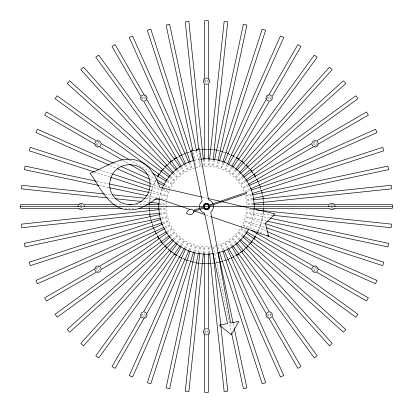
<?xml version="1.0" encoding="UTF-8"?>
<svg xmlns="http://www.w3.org/2000/svg" width="413" height="413" viewBox="0 0 413 413"><rect width="100%" height="100%" fill="white"/><g stroke="black" fill="none" stroke-linecap="round" stroke-linejoin="round"><path stroke-width="0.31" stroke-dasharray="2.06 1.55" d="M149.521 202.133L150.002 196.516L152.655 186.852L155.763 180.083M263.37 212.117L262.998 216.484L260.345 226.148L257.753 231.791M253.949 210.325L253.546 214.786A46.875 46.875 0 0 1 248.543 229.282M150.079 198.756L149.702 202.344L142.485 201.585M166.367 202.282L166.176 204.079L159.774 203.403M199.815 252.849L200.486 246.447L204.079 246.824L203.403 253.226M209.597 159.774L208.921 166.176L212.514 166.553L213.185 160.151M262.921 214.244L263.236 211.255M150.446 196.433L151.194 192.897M195.003 251.894L196.345 245.601L199.877 246.349L198.405 253.277M214.595 159.723L213.123 166.651L216.655 167.399L217.997 161.106M261.806 220.103L262.554 216.567M151.803 190.625L152.918 187.192M190.321 250.443L192.313 244.32L195.747 245.441L193.759 251.563M219.241 161.437L217.253 167.559L220.687 168.68L222.679 162.557M260.082 225.808L261.197 222.375M153.765 184.998L155.231 181.699M185.819 248.512L188.436 242.632L191.735 244.104L189.118 249.984M223.882 163.016L221.265 168.896L224.564 170.368L227.181 164.488M257.769 231.301L259.235 228.002M80.014 205.968L81.185 205.225L82.352 205.968M330.648 205.968L331.815 205.225L332.986 205.968M156.3 179.603L157.503 177.518M141.303 315.811L142.63 313.513M181.57 246.065L184.761 240.547L187.884 242.354L184.668 247.929M228.332 165.071L225.116 170.646L228.239 172.453L231.43 166.935M266.917 98.242L268.249 95.94M144.751 317.06L146.083 314.758M270.37 99.487L271.697 97.189M255.497 235.482L256.7 233.397M160.022 173.228L160.74 172.206M252.26 240.794L252.978 239.772M159.387 174.503L160.802 172.557M177.533 243.298L181.317 238.089L184.239 240.211L180.455 245.42M232.545 167.58L228.761 172.789L231.683 174.911L235.467 169.702M252.198 240.443L253.613 238.497M162.99 169.753L164.601 167.962M173.847 240.067L178.153 235.281L180.837 237.697L176.532 242.483M236.468 170.517L232.163 175.303L234.847 177.719L239.153 172.933M248.399 245.038L250.01 243.247M163.424 168.757L164.312 167.869M167.869 164.312L168.757 163.424M244.243 249.576L245.131 248.688M248.688 245.131L249.576 244.243M167.069 165.406L168.86 163.796M170.517 236.468L175.303 232.163L177.719 234.847L172.933 239.153M240.067 173.847L235.281 178.153L237.697 180.837L242.483 176.532M244.14 249.204L245.931 247.594M171.581 161.509L173.527 160.094M167.58 232.545L172.789 228.761L174.911 231.683L169.702 235.467M243.298 177.533L238.089 181.317L240.211 184.239L245.42 180.455M239.473 252.906L241.419 251.491M172.206 160.74L173.228 160.022M239.772 252.978L240.794 252.26M176.475 158.107L178.561 156.904M95.94 268.249L98.242 266.917M165.071 228.332L170.646 225.116L172.453 228.239L166.935 231.43M246.065 181.57L240.547 184.761L242.354 187.884L247.929 184.668M313.513 142.63L315.811 141.303M97.189 271.697L99.487 270.37M314.758 146.083L317.06 144.751M234.439 256.096L236.525 254.893M82.141 207.455L81.185 207.775L80.23 207.455M332.77 207.455L331.815 207.775L330.859 207.455M182.902 154.467L184.033 153.951M228.967 259.049L230.098 258.533M181.699 155.231L184.446 154.008M163.016 223.882L168.896 221.265L170.368 224.564L164.488 227.181M248.512 185.819L242.632 188.436L244.104 191.735L249.984 189.118M228.554 258.992L231.301 257.769M187.192 152.918L189.484 152.175M194.6 167.931L192.313 168.68L190.321 162.557M161.437 219.241L167.559 217.253L168.68 220.687L162.557 222.679M246.747 191.524L250.443 190.321M245.441 195.747L251.563 193.759M217.253 245.441L220.687 244.32L222.679 250.443M223.516 260.825L225.808 260.082M188.06 152.325L189.268 151.994M216.484 262.998L218.9 262.332M223.732 261.006L224.94 260.675M159.723 214.595L166.651 213.123L167.399 216.655L161.106 217.997M251.894 195.003L245.601 196.345L246.349 199.877L253.277 198.405M216.066 245.725L213.123 246.349L231.461 332.62M216.567 262.554L220.103 261.806M199.355 150.012L201.146 149.826M159.774 209.597L166.176 208.921L166.553 212.514L160.151 213.185M252.849 199.815L246.447 200.486L246.824 204.079L253.226 203.403M211.854 263.174L214.244 262.921M200.129 159.284L198.214 159.454A46.875 46.875 0 0 0 194.446 160.254M200.259 149.682L201.508 149.578M205.251 149.258L207.749 149.258M207.749 263.742L205.251 263.742M211.492 263.422L213.361 263.262M204.693 149.578L207.703 149.578M79.879 204.693L82.533 204.693M115.413 204.693L123.652 204.693M136.037 204.693L145.712 204.693M159.707 204.693L166.145 204.693L166.145 208.307L159.707 208.307M253.293 204.693L246.855 204.693L246.855 205.896M330.467 204.693L333.121 204.693M79.879 208.307L82.533 208.307M124.943 208.307L136.037 208.307M330.467 208.307L333.121 208.307M205.297 263.422L208.307 263.422M211.492 149.578L213.361 149.738M199.639 263.262L201.508 263.422M210.656 149.702L213.046 149.95M105.088 194.027L111.613 194.714M146.068 198.333L153.879 199.154M251.305 209.396L246.824 208.921L246.447 212.514L272.699 215.271M251.894 209.458L253.794 209.654M107.912 197.951L113.797 198.57M199.954 263.05L202.344 263.298M216.567 150.446L219.515 151.07M96.874 181.353L108.949 183.919M149.769 192.597L167.399 196.345L166.651 199.877L160.982 198.668M269.648 218.079L246.349 213.123L245.601 216.655L266.38 221.074M99.373 185.576L108.831 187.585M147.761 195.86L156.677 197.755M193.485 261.93L196.433 262.554M202.463 197.197L207.471 198.348M217.088 150.167L219.504 150.833M223.732 151.994L226.148 152.655M186.852 260.345L189.268 261.006M193.496 262.167L195.912 262.833M222.375 151.803L225.235 152.733M99.492 169.831L111.846 173.847M150.466 186.397L168.68 192.313L167.559 195.747L149.965 190.032M265.032 223.619L245.441 217.253L244.32 220.687L265.595 227.599M94.174 171.901L110.116 177.079M187.765 260.267L190.625 261.197M206.025 214.941L210.888 216.603M228.002 153.765L230.201 154.741M113.905 163.3L120.488 166.227M150.373 179.531L156.981 182.474M164.488 185.819L170.368 188.436L168.896 191.735L161.251 188.333M266.452 231.213L244.104 221.265L242.632 224.564L262.627 233.469M110.085 165.551L116.662 168.478M150.668 183.62L158.422 187.068M182.799 258.259L184.998 259.235M228.967 153.951L230.098 154.467M182.902 258.533L184.033 259.049M233.397 156.3L235.482 157.503M97.189 141.303L99.487 142.63M129.522 159.976L152.521 173.254M166.935 181.57L172.453 184.761L170.646 187.884L165.071 184.668M247.929 228.332L242.354 225.116L240.547 228.239L246.065 231.43M314.758 266.917L317.06 268.249M95.94 144.751L98.242 146.083M123.26 160.523L128.944 163.806M148.484 175.091L155.593 179.196M313.513 270.37L315.811 271.697M177.518 255.497L179.603 256.7M239.772 160.022L240.794 160.74M172.206 252.26L173.228 252.978M238.497 159.387L240.443 160.802M169.702 177.533L174.911 181.317L172.789 184.239L167.58 180.455M245.42 232.545L240.211 228.761L238.089 231.683L243.298 235.467M172.557 252.198L174.503 253.613M243.247 162.99L245.038 164.601M172.933 173.847L177.719 178.153L175.303 180.837L170.517 176.532M242.483 236.468L237.697 232.163L235.281 234.847L240.067 239.153M167.962 248.399L169.753 250.01M244.243 163.424L245.131 164.312M248.688 167.869L249.576 168.757M163.424 244.243L164.312 245.131M167.869 248.688L168.757 249.576M247.594 167.069L249.204 168.86M176.532 170.517L180.837 175.303L178.153 177.719L173.847 172.933M239.153 240.067L234.847 235.281L232.163 237.697L236.468 242.483M163.796 244.14L165.406 245.931M251.491 171.581L252.906 173.527M180.455 167.58L184.239 172.789L181.317 174.911L177.533 169.702M235.467 243.298L231.683 238.089L228.761 240.211L232.545 245.42M160.094 239.473L161.509 241.419M252.26 172.206L252.978 173.228M160.022 239.772L160.74 240.794M254.893 176.475L256.096 178.561M144.751 95.94L146.083 98.242M184.668 165.071L187.884 170.646L184.761 172.453L181.57 166.935M231.43 246.065L228.239 240.547L225.116 242.354L228.332 247.929M270.37 313.513L271.697 315.811M141.303 97.189L142.63 99.487M266.917 314.758L268.249 317.06M156.904 234.439L158.107 236.525M258.533 182.902L259.049 184.033M153.951 228.967L154.467 230.098M257.769 181.699L258.992 184.446M189.118 163.016L191.735 168.896L188.436 170.368L185.819 164.488M227.181 248.512L224.564 242.632L221.265 244.104L223.882 249.984M154.008 228.554L155.231 231.301M260.082 187.192L260.825 189.484M217.842 247.258L219.241 251.563M152.175 223.516L152.918 225.808M260.675 188.06L261.006 189.268M262.167 193.496L262.998 196.516M150.002 216.484L150.833 219.504M151.994 223.732L152.325 224.94M261.806 192.897L262.431 195.845M196.562 151.07L199.877 166.651L196.345 167.399L192.866 151.029M233.237 323.596L234.305 328.64M150.569 217.155L151.194 220.103M262.921 198.756L263.174 201.146M203.403 159.774L204.079 166.176L200.486 166.553L198.87 151.189M212.85 249.648L212.514 246.447L208.921 246.824L209.597 253.226M149.826 211.854L150.079 214.244M263.262 199.639L263.422 201.508M149.578 211.492L149.738 213.361M208.307 79.879L208.307 82.533M208.307 159.707L208.307 166.145L204.693 166.145L204.693 159.707M208.307 253.293L208.307 246.855L204.693 246.855L204.693 253.293M208.307 330.467L208.307 333.121M204.693 79.879L204.693 82.533M204.693 330.467L204.693 333.121M217.3 253.045A46.875 46.875 0 0 1 214.786 253.546M159.454 198.214A46.875 46.875 0 0 1 162.025 188.953M253.51 239.385A57.753 57.753 0 0 1 252.405 240.908M249.648 244.305A57.753 57.753 0 0 1 248.812 245.239M245.239 248.812A57.753 57.753 0 0 1 244.305 249.648M240.908 252.405A57.753 57.753 0 0 1 239.385 253.51M173.615 253.51A57.753 57.753 0 0 1 172.092 252.405M168.695 249.648A57.753 57.753 0 0 1 167.761 248.812M164.188 245.239A57.753 57.753 0 0 1 163.352 244.305M160.595 240.908A57.753 57.753 0 0 1 159.49 239.385M159.49 173.615A57.753 57.753 0 0 1 160.595 172.092M163.352 168.695A57.753 57.753 0 0 1 164.188 167.761M167.761 164.188A57.753 57.753 0 0 1 168.695 163.352M172.092 160.595A57.753 57.753 0 0 1 173.615 159.49M239.385 159.49A57.753 57.753 0 0 1 240.908 160.595M244.305 163.352A57.753 57.753 0 0 1 245.239 164.188M248.812 167.761A57.753 57.753 0 0 1 249.648 168.695M252.405 172.092A57.753 57.753 0 0 1 253.51 173.615M96.694 143.719L96.931 144.586L98.325 145.149L99.079 144.478L99.28 143.492L98.609 142.738L97.623 142.537L96.694 143.719M142.562 314.902L143.203 316.131L144.194 316.332L144.948 315.666L145.149 314.675L144.478 313.921L143.492 313.72L142.562 314.902M267.882 97.85L268.114 98.717L269.508 99.28L270.262 98.609L270.463 97.623L269.797 96.869L268.806 96.668L267.882 97.85M313.751 269.033L314.391 270.262L315.377 270.463L316.131 269.797L316.332 268.806L315.666 268.052L314.675 267.851L313.751 269.033M205.333 80.654L205.545 82.141L206.5 82.461L207.455 82.141L207.775 81.185L207.455 80.23L206.5 79.91L205.333 80.654M205.333 331.283L205.545 332.77L206.5 333.09L207.455 332.77L207.775 331.815L207.455 330.859L205.968 330.648L205.333 331.283M142.8 97.225L142.562 98.098L143.492 99.28L144.478 99.079L145.149 98.325L144.948 97.334L144.194 96.668L142.8 97.225M96.931 268.414L96.869 269.797L97.623 270.463L98.609 270.262L99.28 269.508L99.079 268.522L98.325 267.851L96.931 268.414M313.983 143.094L313.751 143.967L314.675 145.149L315.666 144.948L316.332 144.194L316.131 143.203L315.377 142.537L313.983 143.094M268.114 314.283L268.052 315.666L268.806 316.332L269.797 316.131L270.463 315.377L270.262 314.391L269.508 313.72L268.114 314.283"/><path stroke-width="0.62" d="M149.258 205.251L149.47 202.757M263.479 210.867L263.742 207.749M140.797 97.158C140.327 98.805 141.365 100.602 143.027 101.02M146.889 98.79C147.358 97.143 146.321 95.341 144.658 94.928M266.111 314.21C265.642 315.857 266.679 317.659 268.342 318.072M272.203 315.842C272.673 314.195 271.635 312.398 269.973 311.98M159.397 198.854L158.711 206.5L159.454 214.786A46.875 46.875 0 0 0 165.081 230.397A48.502 48.502 0 0 0 175.809 243.138A46.875 46.875 0 0 0 198.214 253.546L206.5 254.289L213.511 253.659M254.062 209.05L254.289 206.5L253.546 198.214A46.875 46.875 0 0 0 247.919 182.603A48.502 48.502 0 0 0 237.191 169.862A46.875 46.875 0 0 0 214.786 159.454L206.5 158.711L200.764 159.227M199.753 253.417L185.277 391.142L188.87 391.519L203.346 253.794M209.654 159.206L224.13 21.481L227.723 21.858L213.247 159.583M78 206.5L78.212 205.333M328.629 206.5L328.841 205.333M194.884 252.457L166.093 387.915L169.624 388.664L198.421 253.205M214.579 159.795L243.376 24.336L246.907 25.085L218.116 160.543M190.145 250.99L147.353 382.696L150.786 383.811L193.578 252.106M219.422 160.894L262.214 29.189L265.647 30.304L222.855 162.01M94.814 143.368L95.981 141.344M101.133 144.318L99.967 146.341M311.867 268.682L313.033 266.659M318.186 269.632L317.019 271.656M185.587 249.034L129.259 375.546L132.558 377.017L188.886 250.505M224.114 162.495L280.442 35.983L283.741 37.454L227.413 163.966M256.721 234.047L257.495 232.354M94.928 268.342C95.341 266.679 97.143 265.642 98.79 266.111M101.02 269.973C100.602 271.635 98.805 272.673 97.158 272.203M311.98 143.027C312.398 141.365 314.195 140.327 315.842 140.797M318.072 144.658C317.659 146.321 315.857 147.358 314.21 146.889M141.019 316.306L112.011 366.548L115.139 368.355L144.467 317.551M143.559 311.908L181.255 246.618M228.621 164.575L266.638 98.728M268.533 95.449L297.861 44.645L300.989 46.452L271.981 96.694M146.362 314.272L184.379 248.425M231.745 166.382L269.441 101.092M204.27 78.955C203.041 80.148 203.041 82.223 204.27 83.416M208.73 83.416C209.959 82.223 209.959 80.148 208.73 78.955M204.27 329.584C203.041 330.777 203.041 332.852 204.27 334.045M208.73 334.045C209.959 332.852 209.959 330.777 208.73 329.584M157.513 176.805L159.31 174.25M161.101 171.694L162.531 169.65A57.753 57.753 0 0 0 160.972 171.596M251.899 241.306L250.469 243.35A57.753 57.753 0 0 0 252.028 241.404M253.69 238.75L255.487 236.195M177.156 243.815L95.801 355.794L98.722 357.916L180.12 245.88M232.88 167.12L314.278 55.084L317.199 57.206L235.844 169.185M173.465 240.49L80.798 343.404L83.483 345.82L176.15 242.906M236.85 170.094L329.517 67.18L332.202 69.596L239.535 172.51M165.2 166.981L166.981 165.2M246.019 247.8L247.8 246.019M170.094 236.85L67.18 329.517L69.596 332.202L172.51 239.535M240.49 173.465L343.404 80.798L345.82 83.483L242.906 176.15M141.344 95.981L143.368 94.814M146.341 99.967L144.318 101.133M266.659 313.033L268.682 311.867M271.656 317.019L269.632 318.186M167.12 232.88L55.084 314.278L57.206 317.199L169.185 235.844M243.815 177.156L355.794 95.801L357.916 98.722L245.88 180.12M171.694 161.101L169.65 162.531A57.753 57.753 0 0 1 171.596 160.972M174.25 159.31L176.805 157.513M236.195 255.487L238.75 253.69M241.306 251.899L243.35 250.469A57.753 57.753 0 0 1 241.404 252.028M78.955 204.27C80.148 203.041 82.223 203.041 83.416 204.27M83.416 208.73C82.223 209.959 80.148 209.959 78.955 208.73M329.584 204.27C330.777 203.041 332.852 203.041 334.045 204.27M334.045 208.73C332.852 209.959 330.777 209.959 329.584 208.73M95.449 268.533L44.645 297.861L46.452 300.989L96.694 271.981M98.728 266.638L164.575 228.621M246.618 181.255L311.908 143.559M316.306 141.019L366.548 112.011L368.355 115.139L317.551 144.467M101.092 269.441L166.382 231.745M248.425 184.379L314.272 146.362M268.342 94.928C266.679 95.341 265.642 97.143 266.111 98.79M269.973 101.02C271.635 100.602 272.673 98.805 272.203 97.158M143.027 311.98C141.365 312.398 140.327 314.195 140.797 315.842M144.658 318.072C146.321 317.659 147.358 315.857 146.889 314.21M178.953 156.279L181.777 154.989M184.596 153.693L186.852 152.655M226.148 260.345L228.404 259.307M231.223 258.011L234.047 256.721M162.495 224.114L35.983 280.442L37.454 283.741L163.966 227.413M249.034 185.587L375.546 129.259L377.017 132.558L250.505 188.886M160.894 219.422L29.189 262.214L30.304 265.647L162.01 222.855M250.99 190.145L382.696 147.353L383.811 150.786L252.106 193.578M190.476 151.659L191.684 151.328M220.108 262.002L222.524 261.341M159.795 214.579L24.336 243.376L25.085 246.907L160.543 218.116M252.457 194.884L387.915 166.093L388.664 169.624L253.205 198.421M205.333 78.212L207.667 78.212M207.667 84.159L205.333 84.159M205.333 328.841L207.667 328.841M207.667 334.788L205.333 334.788M159.206 209.654L21.481 224.13L21.858 227.723L159.583 213.247M253.417 199.753L391.142 185.277L391.519 188.87L253.794 203.346M97.158 140.797C98.805 140.327 100.602 141.365 101.02 143.027M98.79 146.889C97.143 147.358 95.341 146.321 94.928 144.658M314.21 266.111C315.857 265.642 317.659 266.679 318.072 268.342M315.842 272.203C314.195 272.673 312.398 271.635 311.98 269.973M196.516 150.002L197.765 149.893M202.133 149.521L205.251 149.258M207.749 263.742L210.867 263.479M213.986 263.21L215.235 263.107M79.311 204.693L20.65 204.693L20.65 208.307L79.311 208.307M83.741 204.693L114.644 204.693M128.804 204.693L131.38 204.693M146.187 204.693L159.134 204.693M253.866 204.693L329.259 204.693M333.689 204.693L392.35 204.693L392.35 208.307L333.689 208.307M20.65 206.5L392.35 206.5M83.741 208.307L121.856 208.307M139.104 208.307L159.134 208.307M253.866 208.307L329.259 208.307M207.749 149.258L210.867 149.521M213.986 149.79L216.484 150.002M196.516 262.998L199.014 263.21M202.133 263.479L205.251 263.742M104.448 193.96L21.858 185.277L21.481 188.87L107.385 197.899M112.253 194.781L145.428 198.266M155.03 199.273L159.583 199.753M256.427 209.933L391.519 224.13L391.142 227.723L273.179 215.323M114.959 198.694L141.205 201.451M150.172 202.396L159.206 203.346M96.244 181.219L25.085 166.093L24.336 169.624L98.738 185.442M109.466 184.028L149.139 192.463M270.123 218.178L388.664 243.376L387.915 246.907L266.85 221.172M109.347 187.693L147.131 195.726M201.838 197.053L159.877 187.383C155.835 175.602 148.809 163.243 135.769 160.089C119.243 155.825 104.778 167.998 90.106 173.259C100.313 187.089 108.361 208.797 128.551 209.794C139.346 210.635 148.623 204.342 156.801 198.111L190.228 209.541M208.1 198.493L220.625 201.379M221.874 201.668L275.104 213.934L265.44 223.278L268.626 236.344L211.497 216.81M220.108 150.998L222.524 151.659M190.476 261.341L192.892 262.002M98.877 169.635L30.304 147.353L29.189 150.786L94.087 171.875M112.346 174.012L150.311 186.346M265.487 223.769L383.811 262.214L382.696 265.647L266.364 227.847M110.622 177.244L149.351 189.83M193.873 210.785L204.812 214.523M269.632 94.814L271.656 95.981M268.682 101.133L266.659 99.967M144.318 311.867L146.341 313.033M143.368 318.186L141.344 317.019M113.322 163.037L37.454 129.259L35.983 132.558L109.006 165.071M120.963 166.439L149.341 179.077M157.43 182.675L163.966 185.587M267.479 231.672L377.017 280.442L375.546 283.741L267.19 235.498M117.142 168.69L150.229 183.424M226.148 152.655L228.404 153.693M231.223 154.989L234.047 156.279M178.953 256.721L181.777 258.011M184.596 259.307L186.852 260.345M96.694 141.019L46.452 112.011L44.645 115.139L95.449 144.467M101.092 143.559L128.407 159.33M152.939 173.491L166.382 181.255M251.274 230.263L314.272 266.638M317.551 268.533L368.355 297.861L366.548 300.989L316.306 271.981M98.728 146.362L122.248 159.939M129.393 164.064L147.926 174.766M156.15 179.516L164.575 184.379M246.618 231.745L311.908 269.441M236.195 157.513L238.75 159.31M241.306 161.101L243.35 162.531A57.753 57.753 0 0 0 241.404 160.972M171.694 251.899L169.65 250.469A57.753 57.753 0 0 0 171.596 252.028M174.25 253.69L176.805 255.487M169.185 177.156L57.206 95.801L55.084 98.722L167.12 180.12M245.88 232.88L357.916 314.278L355.794 317.199L243.815 235.844M172.51 173.465L69.596 80.798L67.18 83.483L170.094 176.15M242.906 236.85L345.82 329.517L343.404 332.202L240.49 239.535M246.019 165.2L247.8 166.981M165.2 246.019L166.981 247.8M176.15 170.094L83.483 67.18L80.798 69.596L173.465 172.51M239.535 240.49L332.202 343.404L329.517 345.82L236.85 242.906M317.019 141.344L318.186 143.368M313.033 146.341L311.867 144.318M99.967 266.659L101.133 268.682M95.981 271.656L94.814 269.632M180.12 167.12L98.722 55.084L95.801 57.206L177.156 169.185M235.844 243.815L317.199 355.794L314.278 357.916L232.88 245.88M251.899 171.694L250.469 169.65A57.753 57.753 0 0 1 252.028 171.596M253.69 174.25L255.487 176.805M157.513 236.195L159.31 238.75M161.101 241.306L162.531 243.35A57.753 57.753 0 0 1 160.972 241.404M144.467 95.449L115.139 44.645L112.011 46.452L141.019 96.694M146.362 98.728L184.379 164.575M231.745 246.618L269.441 311.908M271.981 316.306L300.989 366.548L297.861 368.355L268.533 317.551M143.559 101.092L181.255 166.382M228.621 248.425L266.638 314.272M200.181 209.422L200.976 210.852L202.675 212.339L204.59 213.299L227.527 323.534L219.458 325.124L231.352 334.788L238.786 321.407L230.609 323.002L210.749 212.127C212.834 210.356 214.032 207.403 213.191 204.719M212.845 203.686L212.127 202.251L210.537 200.764L208.519 199.809L199.278 148.406L195.772 150.853L191.524 149.893L202.148 201.085C200.031 202.824 198.942 205.757 199.809 208.41M256.721 178.953L258.011 181.777M259.307 184.596L260.345 186.852M152.655 226.148L153.693 228.404M154.989 231.223L156.279 234.047M188.886 162.495L132.558 35.983L129.259 37.454L185.587 163.966M227.413 249.034L283.741 375.546L280.442 377.017L224.114 250.505M193.578 160.894L150.786 29.189L147.353 30.304L190.145 162.01M222.855 250.99L265.647 382.696L262.214 383.811L219.422 252.106M261.341 190.476L262.002 192.892M150.998 220.108L151.659 222.524M196.397 150.28L169.624 24.336L166.093 25.085L192.763 150.564M218.116 252.457L233.118 323.054M234.326 328.722L246.907 387.915L243.376 388.664L231.595 333.25M334.788 205.333L335 206.5M84.159 205.333L84.371 206.5M203.346 159.206L188.87 21.481L185.277 21.858L198.689 149.434M213.253 253.489L227.723 391.142L224.13 391.519L209.654 253.794M262.998 196.516L263.21 199.014M263.479 202.133L263.742 205.251M149.258 207.749L149.521 210.867M149.79 213.986L150.002 216.484M208.307 79.311L208.307 20.65L204.693 20.65L204.693 79.311M208.307 83.741L208.307 159.134M208.307 253.866L208.307 329.259M208.307 333.689L208.307 392.35L204.693 392.35L204.693 333.689M204.693 83.741L204.693 159.134M204.693 253.866L204.693 329.259M248.543 229.282A46.875 46.875 0 0 1 243.138 237.191A48.502 48.502 0 0 1 230.397 247.919A46.875 46.875 0 0 1 217.93 252.901M162.263 188.354A46.875 46.875 0 0 1 169.862 175.809A48.502 48.502 0 0 1 182.603 165.081A46.875 46.875 0 0 1 193.821 160.42M209.685 206.5A3.18 3.18 0 0 1 203.748 208.095M203.325 206.51A3.18 3.18 0 0 1 209.262 204.915M255.564 236.246A57.753 57.753 0 0 1 253.866 238.874M247.95 246.163A57.753 57.753 0 0 1 246.163 247.95M238.874 253.866A57.753 57.753 0 0 1 236.246 255.564M176.754 255.564A57.753 57.753 0 0 1 174.126 253.866M166.837 247.95A57.753 57.753 0 0 1 165.05 246.163M159.134 238.874A57.753 57.753 0 0 1 157.436 236.246M157.436 176.754A57.753 57.753 0 0 1 159.134 174.126M165.05 166.837A57.753 57.753 0 0 1 166.837 165.05M174.126 159.134A57.753 57.753 0 0 1 176.754 157.436M236.246 157.436A57.753 57.753 0 0 1 238.874 159.134M246.163 165.05A57.753 57.753 0 0 1 247.95 166.837M253.866 174.126A57.753 57.753 0 0 1 255.564 176.754M110.493 179.103C104.696 199.51 131.386 213.913 145.221 197.791A20.516 20.516 0 0 0 149.898 181.648C146.651 160.657 116.306 158.577 110.493 179.103M193.542 212.236C192.861 215.715 188.436 214.43 186.32 213.299C187.192 210.738 190.997 207.089 193.227 210.429L203.315 207.032L203.635 205.122L205.013 203.635A3.067 3.067 0 0 1 207.878 203.635L209.262 205.013L246.535 192.375L246.855 193.439L209.685 205.968L209.365 207.878L207.987 209.365A3.067 3.067 0 0 1 205.122 209.365L203.738 207.987L193.542 211.492L193.542 212.236M205.302 208.513A2.349 2.349 0 0 0 208.839 206.5A2.349 2.349 0 0 0 205.323 204.445A2.349 2.349 0 0 0 205.302 208.513M204.27 207.899A2.638 2.638 0 0 0 208.839 207.775A2.638 2.638 0 0 0 206.448 203.883A2.638 2.638 0 0 0 204.27 207.899"/></g></svg>
